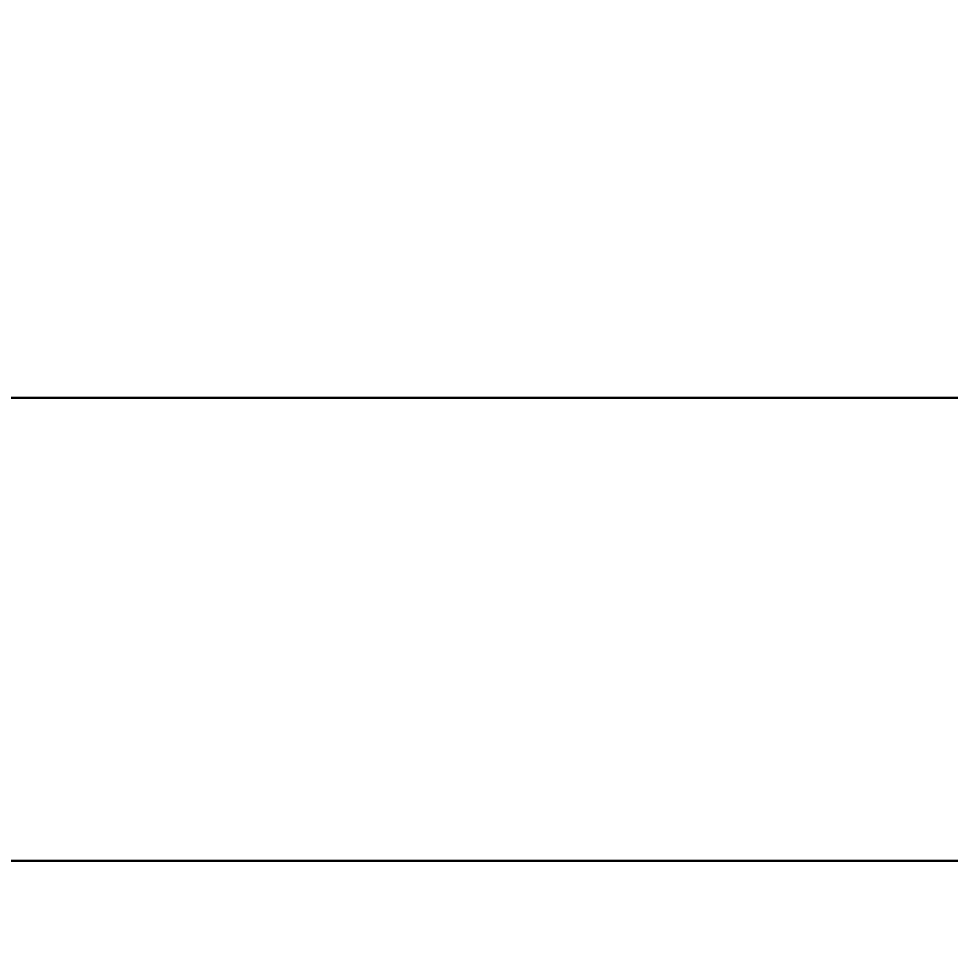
# Model space of a CAD drawing. Header units: metres. Extents: x 0 to 298, y 0 to 162.
# Drawn here: x 179.9645 to 180.4273, y 88.2757 to 88.7305 of the extents above; entities that cross this region are included whole.
import ezdxf

# ---------------------------------------------------------------- set-up
doc = ezdxf.new("R2010")
doc.units = ezdxf.units.M
doc.header["$MEASUREMENT"] = 0
doc.layers.add('BLK_1_FLR_0_BLT_UP_AREA', color=4, linetype='Continuous', lineweight=30)
doc.layers.add('BLK_1_FLR_0_CARPET_AREA', color=10, linetype='Continuous')
doc.layers.add('BLK_1_FLR_0_SP_WC', color=140, linetype='Continuous', plot=False)
doc.styles.add('working', font='timesbd.ttf', dxfattribs={"height": 0.25})
doc.dimstyles.new('new model', dxfattribs={"dimtxt": 0.25, "dimasz": 0.23, "dimexe": 0.1, "dimexo": 0.1, "dimgap": 0, "dimtad": 0, "dimtoh": 1, "dimzin": 1, "dimdsep": 46, "dimtxsty": 'working', "dimcen": 0.09, "dimse1": 1, "dimse2": 1, "dimclrd": 8, "dimclre": 8, "dimclrt": 3, "dimadec": 1, "dimazin": 0, "dimtfac": 1, "dimtofl": 0, "dimtmove": 0, "dimatfit": 3, "dimfxl": 0, "dimtolj": 1, "dimtzin": 0, "dimlwd": -1, "dimlwe": -1, "dimarcsym": 0})

# ---------------------------------------------------------------- blocks, each defined once
blk = doc.blocks.new('*D84')
at = {"color": 8}
for p, q in [((173.36408, 85.88329), (198.76216, 85.88329)), ((224.9713, 85.88329), (199.57322, 85.88329))]:
    blk.add_line(p, q, dxfattribs=at)
at = {"color": 8, "lineweight": 35}
for points in [[(173.36408, 85.92163), (173.36408, 85.84496), (173.13408, 85.88329)], [(224.9713, 85.92163), (224.9713, 85.84496), (225.2013, 85.88329)]]:
    blk.add_solid(points, dxfattribs=at)
at = {"layer": 'Defpoints', "color": 0, "lineweight": 35}
for p in [(225.2013, 91.89751), (173.13408, 88.3122), (173.13408, 85.88329)]:
    blk.add_point(p, dxfattribs=at)
at = {"color": 3, "insert": (199.16769, 85.88329), "char_height": 0.25, "attachment_point": 5, "style": 'working'}
blk.add_mtext('\\A1;52.07', dxfattribs=at)
blk = doc.blocks.new('*D241')
at = {"color": 8}
for p, q in [((173.36438, 86.57015), (177.84742, 86.57015)), ((183.12038, 86.57015), (178.63734, 86.57015))]:
    blk.add_line(p, q, dxfattribs=at)
at = {"color": 8, "lineweight": 35}
for points in [[(173.36438, 86.60849), (173.36438, 86.53182), (173.13438, 86.57015)], [(183.12038, 86.60849), (183.12038, 86.53182), (183.35038, 86.57015)]]:
    blk.add_solid(points, dxfattribs=at)
at = {"layer": 'Defpoints', "color": 0, "lineweight": 35}
for p in [(173.13438, 88.3122), (183.35038, 88.3122), (173.13438, 86.57015)]:
    blk.add_point(p, dxfattribs=at)
at = {"color": 3, "insert": (178.24238, 86.57015), "char_height": 0.25, "attachment_point": 5, "style": 'working'}
blk.add_mtext('\\A1;10.22', dxfattribs=at)
blk = doc.blocks.new('*D252')
at = {"color": 8}
for p, q in [((173.59444, 87.42998), (176.71397, 87.42998)), ((180.45038, 87.42998), (177.33084, 87.42998))]:
    blk.add_line(p, q, dxfattribs=at)
at = {"color": 8, "lineweight": 35}
for points in [[(173.59444, 87.46831), (173.59444, 87.39164), (173.36444, 87.42998)], [(180.45038, 87.46831), (180.45038, 87.39164), (180.68038, 87.42998)]]:
    blk.add_solid(points, dxfattribs=at)
at = {"layer": 'Defpoints', "color": 0, "lineweight": 35}
for p in [(173.36444, 92.12723), (180.68038, 88.5422), (180.68038, 87.42998)]:
    blk.add_point(p, dxfattribs=at)
at = {"color": 3, "insert": (177.02241, 87.42998), "char_height": 0.25, "attachment_point": 5, "style": 'working'}
blk.add_mtext('\\A1;7.32', dxfattribs=at)
blk = doc.blocks.new('*D253')
at = {"color": 8}
for p, q in [((180.45038, 87.42998), (180.22038, 87.42998)), ((181.14038, 87.42998), (181.37038, 87.42998))]:
    blk.add_line(p, q, dxfattribs=at)
at = {"color": 8, "lineweight": 35}
for points in [[(180.45038, 87.46831), (180.45038, 87.39164), (180.68038, 87.42998)], [(181.14038, 87.46831), (181.14038, 87.39164), (180.91038, 87.42998)]]:
    blk.add_solid(points, dxfattribs=at)
at = {"layer": 'Defpoints', "color": 0, "lineweight": 35}
for p in [(180.68038, 88.5422), (180.91038, 88.5422), (180.91038, 87.42998)]:
    blk.add_point(p, dxfattribs=at)
at = {"color": 3, "insert": (180.79538, 86.8195), "char_height": 0.25, "attachment_point": 5, "style": 'working'}
blk.add_mtext('\\A1;0.23', dxfattribs=at)

msp = doc.modelspace()

# ---------------------------------------------------------------- linework, layer by layer
for p, q in [((178.86038, 88.5422), (180.68038, 88.5422)), ((173.13438, 88.3122), (183.12038, 88.3122))]:
    msp.add_line(p, q)
msp.add_lwpolyline([(173.13408, 107.0472), (225.20038, 107.0472), (225.2013, 91.89751), (216.30083, 91.89751), (216.30083, 96.2272), (210.33203, 96.2272), (210.33203, 94.4272), (202.33203, 94.4272), (202.33203, 93.4272), (195.84815, 93.4272), (195.84815, 94.4272), (187.8483, 94.4272), (187.8483, 96.2272), (183.35038, 96.2272), (183.35038, 91.8972), (184.35038, 91.8972), (184.35038, 88.3122), (173.13408, 88.3122)], close=True)
at = {"layer": 'BLK_1_FLR_0_BLT_UP_AREA', "color": 26}
msp.add_lwpolyline([(173.13408, 88.3122), (183.35038, 88.3122), (183.35038, 96.2272), (216.30099, 96.22712), (216.30098, 91.89747), (225.20115, 91.89755), (225.19992, 107.0472), (173.13408, 107.0472)], close=True, dxfattribs=at)
at = {"layer": 'BLK_1_FLR_0_CARPET_AREA', "color": 15, "linetype": 'Continuous', "lineweight": 30}
msp.add_lwpolyline([(177.58638, 89.8822), (177.90238, 89.8822), (177.90238, 89.7622), (177.80438, 89.7622), (177.80438, 88.5422), (178.76038, 88.5422), (178.76038, 89.7622), (178.66238, 89.7622), (178.66238, 89.8822), (178.76038, 89.8822), (178.76038, 90.4622), (179.39038, 90.4622), (179.39038, 90.3422), (178.88038, 90.3422), (178.88038, 88.5422), (180.68038, 88.5422), (180.68038, 90.3422), (180.15038, 90.3422), (180.15038, 90.4622), (180.68038, 90.4622), (180.68038, 91.8972)], dxfattribs=at)
at = {"layer": 'BLK_1_FLR_0_SP_WC', "color": 213, "lineweight": 30}
msp.add_lwpolyline([(180.68038, 88.5422), (178.88038, 88.5422), (178.88038, 90.3422), (180.68038, 90.3422)], close=True, dxfattribs=at)

# ---------------------------------------------------------------- dimensions: what is measured, and where the dimension line sits
for base, p1, p2, override, picture, middle in [((180.68038, 87.42998), (173.36444, 92.12723), (180.68038, 88.5422), {"dimpost": '\\X', "dimtmove": 2}, '*D252', (177.02241, 87.42998)), ((173.13408, 85.88329), (225.2013, 91.89751), (173.13408, 88.3122), {"dimpost": '\\X'}, '*D84', (199.16769, 85.88329)), ((180.91038, 87.42998), (180.68038, 88.5422), (180.91038, 88.5422), {"dimpost": '\\X', "dimtmove": 2}, '*D253', (180.79538, 86.8195))]:
    dim = msp.add_linear_dim(base=base, p1=p1, p2=p2, dimstyle='new model', override=override)
    dim.commit()
    dim.dimension.update_dxf_attribs({"geometry": picture, "text_midpoint": middle})
dim = msp.add_aligned_dim(p1=(183.35038, 88.3122), p2=(173.13438, 88.3122), distance=1.74205, dimstyle='new model', override={"dimpost": '\\X'})
dim.commit()
dim.dimension.update_dxf_attribs({"geometry": '*D241', "text_midpoint": (178.24238, 86.57015)})

doc.saveas('drawing.dxf')
